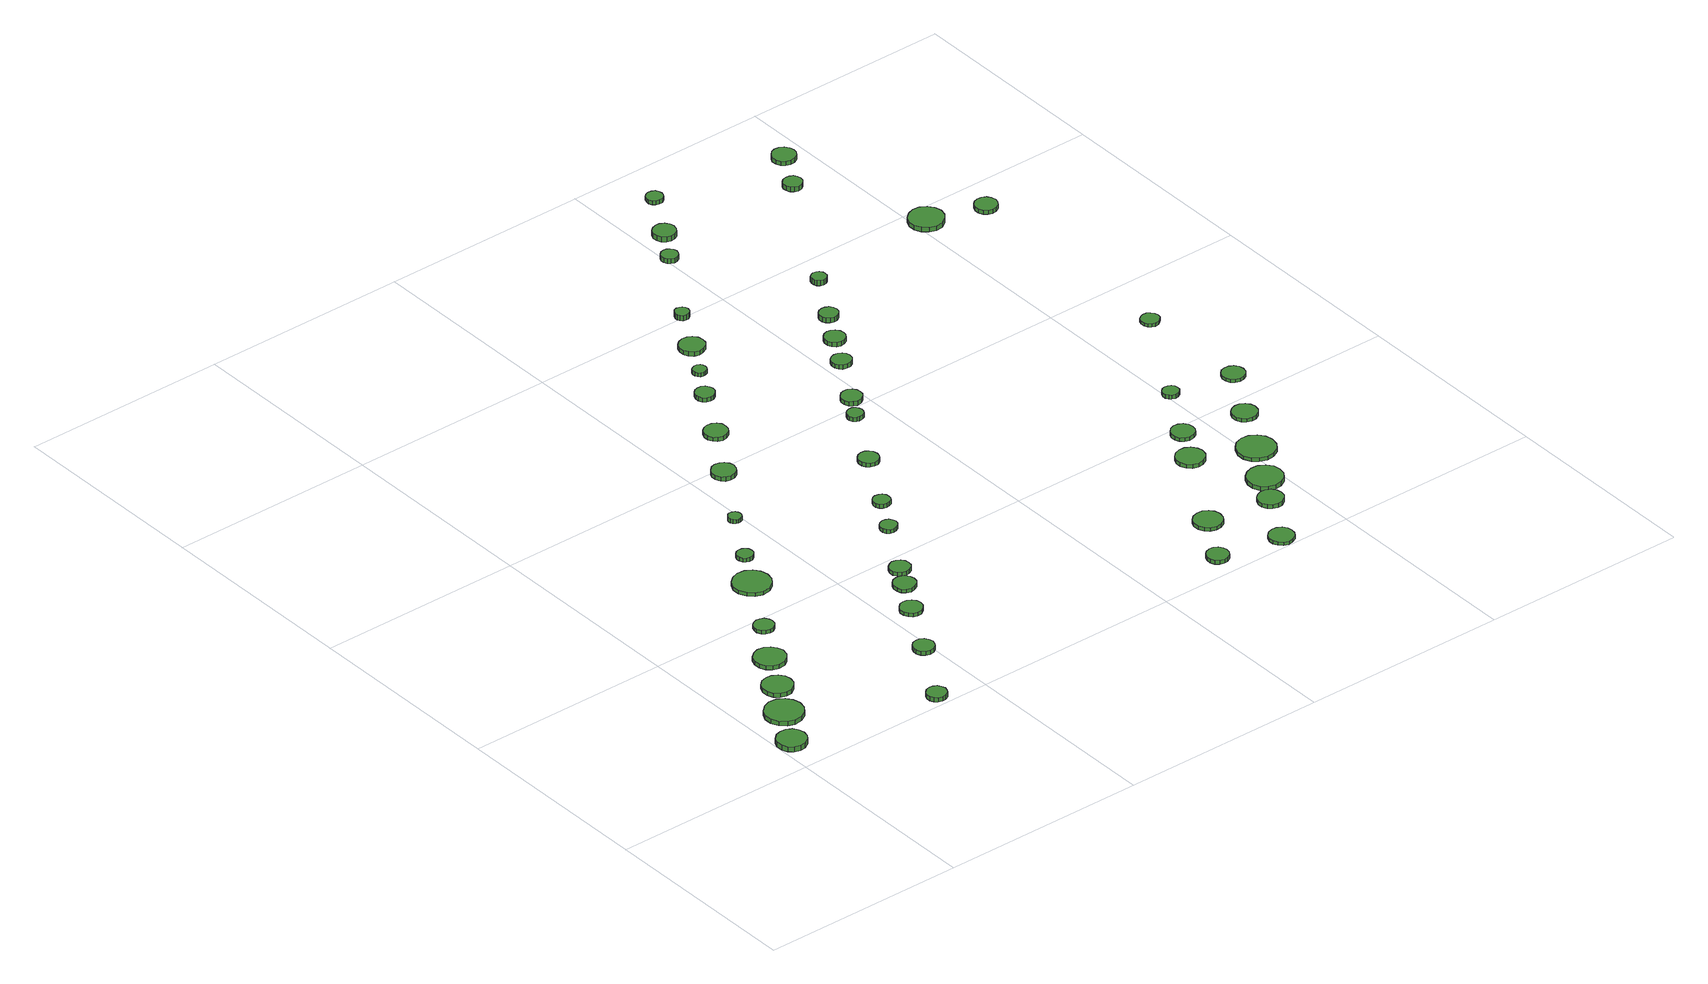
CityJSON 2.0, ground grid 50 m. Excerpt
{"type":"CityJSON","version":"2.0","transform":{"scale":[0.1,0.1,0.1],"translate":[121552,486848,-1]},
"CityObjects":{
"tree1":{"type":"SolitaryVegetationObject","geometry":[{"type":"MultiSurface","lod":"1","boundaries":[[[0,1,2,3,4,5,6,7,8,9,10,11,12,13,14]],[[15,16,17,18,19,20,21,22,23,24,25,26,27,28,29]],[[0,29,28,1]],[[1,28,27,2]],[[2,27,26,3]],[[3,26,25,4]],[[4,25,24,5]],[[5,24,23,6]],[[6,23,22,7]],[[7,22,21,8]],[[8,21,20,9]],[[9,20,19,10]],[[10,19,18,11]],[[11,18,17,12]],[[12,17,16,13]],[[13,16,15,14]],[[14,15,29,0]]]}]},
"tree2":{"type":"SolitaryVegetationObject","geometry":[{"type":"MultiSurface","lod":"1","boundaries":[[[30,31,32,33,34,35,36,37,38,39,40,41,42,43,44]],[[45,46,47,48,49,50,51,52,53,54,55,56,57,58,59]],[[30,59,58,31]],[[31,58,57,32]],[[32,57,56,33]],[[33,56,55,34]],[[34,55,54,35]],[[35,54,53,36]],[[36,53,52,37]],[[37,52,51,38]],[[38,51,50,39]],[[39,50,49,40]],[[40,49,48,41]],[[41,48,47,42]],[[42,47,46,43]],[[43,46,45,44]],[[44,45,59,30]]]}]},
"tree3":{"type":"SolitaryVegetationObject","geometry":[{"type":"MultiSurface","lod":"1","boundaries":[[[60,61,62,63,64,65,66,67,68,69,70,71,72,73,74]],[[75,76,77,78,79,80,81,82,83,84,85,86,87,88,89]],[[60,89,88,61]],[[61,88,87,62]],[[62,87,86,63]],[[63,86,85,64]],[[64,85,84,65]],[[65,84,83,66]],[[66,83,82,67]],[[67,82,81,68]],[[68,81,80,69]],[[69,80,79,70]],[[70,79,78,71]],[[71,78,77,72]],[[72,77,76,73]],[[73,76,75,74]],[[74,75,89,60]]]}]},
"tree4":{"type":"SolitaryVegetationObject","geometry":[{"type":"MultiSurface","lod":"1","boundaries":[[[90,91,92,93,94,95,96,97,98,99,100,101,102,103,104]],[[105,106,107,108,109,110,111,112,113,114,115,116,117,118,119]],[[90,119,118,91]],[[91,118,117,92]],[[92,117,116,93]],[[93,116,115,94]],[[94,115,114,95]],[[95,114,113,96]],[[96,113,112,97]],[[97,112,111,98]],[[98,111,110,99]],[[99,110,109,100]],[[100,109,108,101]],[[101,108,107,102]],[[102,107,106,103]],[[103,106,105,104]],[[104,105,119,90]]]}]},
"tree5":{"type":"SolitaryVegetationObject","geometry":[{"type":"MultiSurface","lod":"1","boundaries":[[[120,121,122,123,124,125,126,127,128,129,130,131,132,133,134]],[[135,136,137,138,139,140,141,142,143,144,145,146,147,148,149]],[[120,149,148,121]],[[121,148,147,122]],[[122,147,146,123]],[[123,146,145,124]],[[124,145,144,125]],[[125,144,143,126]],[[126,143,142,127]],[[127,142,141,128]],[[128,141,140,129]],[[129,140,139,130]],[[130,139,138,131]],[[131,138,137,132]],[[132,137,136,133]],[[133,136,135,134]],[[134,135,149,120]]]}]},
"tree6":{"type":"SolitaryVegetationObject","geometry":[{"type":"MultiSurface","lod":"1","boundaries":[[[150,151,152,153,154,155,156,157,158,159,160,161,162,163,164]],[[165,166,167,168,169,170,171,172,173,174,175,176,177,178,179]],[[150,179,178,151]],[[151,178,177,152]],[[152,177,176,153]],[[153,176,175,154]],[[154,175,174,155]],[[155,174,173,156]],[[156,173,172,157]],[[157,172,171,158]],[[158,171,170,159]],[[159,170,169,160]],[[160,169,168,161]],[[161,168,167,162]],[[162,167,166,163]],[[163,166,165,164]],[[164,165,179,150]]]}]},
"tree7":{"type":"SolitaryVegetationObject","geometry":[{"type":"MultiSurface","lod":"1","boundaries":[[[180,181,182,183,184,185,186,187,188,189,190,191,192,193,194]],[[195,196,197,198,199,200,201,202,203,204,205,206,207,208,209]],[[180,209,208,181]],[[181,208,207,182]],[[182,207,206,183]],[[183,206,205,184]],[[184,205,204,185]],[[185,204,203,186]],[[186,203,202,187]],[[187,202,201,188]],[[188,201,200,189]],[[189,200,199,190]],[[190,199,198,191]],[[191,198,197,192]],[[192,197,196,193]],[[193,196,195,194]],[[194,195,209,180]]]}]},
"tree8":{"type":"SolitaryVegetationObject","geometry":[{"type":"MultiSurface","lod":"1","boundaries":[[[210,211,212,213,214,215,216,217,218,219,220,221,222,223,224]],[[225,226,227,228,229,230,231,232,233,234,235,236,237,238,239]],[[210,239,238,211]],[[211,238,237,212]],[[212,237,236,213]],[[213,236,235,214]],[[214,235,234,215]],[[215,234,233,216]],[[216,233,232,217]],[[217,232,231,218]],[[218,231,230,219]],[[219,230,229,220]],[[220,229,228,221]],[[221,228,227,222]],[[222,227,226,223]],[[223,226,225,224]],[[224,225,239,210]]]}]},
"tree9":{"type":"SolitaryVegetationObject","geometry":[{"type":"MultiSurface","lod":"1","boundaries":[[[240,241,242,243,244,245,246,247,248,249,250,251,252,253,254]],[[255,256,257,258,259,260,261,262,263,264,265,266,267,268,269]],[[240,269,268,241]],[[241,268,267,242]],[[242,267,266,243]],[[243,266,265,244]],[[244,265,264,245]],[[245,264,263,246]],[[246,263,262,247]],[[247,262,261,248]],[[248,261,260,249]],[[249,260,259,250]],[[250,259,258,251]],[[251,258,257,252]],[[252,257,256,253]],[[253,256,255,254]],[[254,255,269,240]]]}]},
"tree10":{"type":"SolitaryVegetationObject","geometry":[{"type":"MultiSurface","lod":"1","boundaries":[[[270,271,272,273,274,275,276,277,278,279,280,281,282,283,284]],[[285,286,287,288,289,290,291,292,293,294,295,296,297,298,299]],[[270,299,298,271]],[[271,298,297,272]],[[272,297,296,273]],[[273,296,295,274]],[[274,295,294,275]],[[275,294,293,276]],[[276,293,292,277]],[[277,292,291,278]],[[278,291,290,279]],[[279,290,289,280]],[[280,289,288,281]],[[281,288,287,282]],[[282,287,286,283]],[[283,286,285,284]],[[284,285,299,270]]]}]},
"tree11":{"type":"SolitaryVegetationObject","geometry":[{"type":"MultiSurface","lod":"1","boundaries":[[[300,301,302,303,304,305,306,307,308,309,310,311,312,313,314]],[[315,316,317,318,319,320,321,322,323,324,325,326,327,328,329]],[[300,329,328,301]],[[301,328,327,302]],[[302,327,326,303]],[[303,326,325,304]],[[304,325,324,305]],[[305,324,323,306]],[[306,323,322,307]],[[307,322,321,308]],[[308,321,320,309]],[[309,320,319,310]],[[310,319,318,311]],[[311,318,317,312]],[[312,317,316,313]],[[313,316,315,314]],[[314,315,329,300]]]}]},
"tree12":{"type":"SolitaryVegetationObject","geometry":[{"type":"MultiSurface","lod":"1","boundaries":[[[330,331,332,333,334,335,336,337,338,339,340,341,342,343,344]],[[345,346,347,348,349,350,351,352,353,354,355,356,357,358,359]],[[330,359,358,331]],[[331,358,357,332]],[[332,357,356,333]],[[333,356,355,334]],[[334,355,354,335]],[[335,354,353,336]],[[336,353,352,337]],[[337,352,351,338]],[[338,351,350,339]],[[339,350,349,340]],[[340,349,348,341]],[[341,348,347,342]],[[342,347,346,343]],[[343,346,345,344]],[[344,345,359,330]]]}]},
"tree13":{"type":"SolitaryVegetationObject","geometry":[{"type":"MultiSurface","lod":"1","boundaries":[[[360,361,362,363,364,365,366,367,368,369,370,371,372,373,374]],[[375,376,377,378,379,380,381,382,383,384,385,386,387,388,389]],[[360,389,388,361]],[[361,388,387,362]],[[362,387,386,363]],[[363,386,385,364]],[[364,385,384,365]],[[365,384,383,366]],[[366,383,382,367]],[[367,382,381,368]],[[368,381,380,369]],[[369,380,379,370]],[[370,379,378,371]],[[371,378,377,372]],[[372,377,376,373]],[[373,376,375,374]],[[374,375,389,360]]]}]},
"tree14":{"type":"SolitaryVegetationObject","geometry":[{"type":"MultiSurface","lod":"1","boundaries":[[[390,391,392,393,394,395,396,397,398,399,400,401,402,403,404]],[[405,406,407,408,409,410,411,412,413,414,415,416,417,418,419]],[[390,419,418,391]],[[391,418,417,392]],[[392,417,416,393]],[[393,416,415,394]],[[394,415,414,395]],[[395,414,413,396]],[[396,413,412,397]],[[397,412,411,398]],[[398,411,410,399]],[[399,410,409,400]],[[400,409,408,401]],[[401,408,407,402]],[[402,407,406,403]],[[403,406,405,404]],[[404,405,419,390]]]}]},
"tree15":{"type":"SolitaryVegetationObject","geometry":[{"type":"MultiSurface","lod":"1","boundaries":[[[420,421,422,423,424,425,426,427,428,429,430,431,432,433,434]],[[435,436,437,438,439,440,441,442,443,444,445,446,447,448,449]],[[420,449,448,421]],[[421,448,447,422]],[[422,447,446,423]],[[423,446,445,424]],[[424,445,444,425]],[[425,444,443,426]],[[426,443,442,427]],[[427,442,441,428]],[[428,441,440,429]],[[429,440,439,430]],[[430,439,438,431]],[[431,438,437,432]],[[432,437,436,433]],[[433,436,435,434]],[[434,435,449,420]]]}]},
"tree16":{"type":"SolitaryVegetationObject","geometry":[{"type":"MultiSurface","lod":"1","boundaries":[[[450,451,452,453,454,455,456,457,458,459,460,461,462,463,464]],[[465,466,467,468,469,470,471,472,473,474,475,476,477,478,479]],[[450,479,478,451]],[[451,478,477,452]],[[452,477,476,453]],[[453,476,475,454]],[[454,475,474,455]],[[455,474,473,456]],[[456,473,472,457]],[[457,472,471,458]],[[458,471,470,459]],[[459,470,469,460]],[[460,469,468,461]],[[461,468,467,462]],[[462,467,466,463]],[[463,466,465,464]],[[464,465,479,450]]]}]},
"tree17":{"type":"SolitaryVegetationObject","geometry":[{"type":"MultiSurface","lod":"1","boundaries":[[[480,481,482,483,484,485,486,487,488,489,490,491,492,493,494]],[[495,496,497,498,499,500,501,502,503,504,505,506,507,508,509]],[[480,509,508,481]],[[481,508,507,482]],[[482,507,506,483]],[[483,506,505,484]],[[484,505,504,485]],[[485,504,503,486]],[[486,503,502,487]],[[487,502,501,488]],[[488,501,500,489]],[[489,500,499,490]],[[490,499,498,491]],[[491,498,497,492]],[[492,497,496,493]],[[493,496,495,494]],[[494,495,509,480]]]}]},
"tree18":{"type":"SolitaryVegetationObject","geometry":[{"type":"MultiSurface","lod":"1","boundaries":[[[510,511,512,513,514,515,516,517,518,519,520,521,522,523,524]],[[525,526,527,528,529,530,531,532,533,534,535,536,537,538,539]],[[510,539,538,511]],[[511,538,537,512]],[[512,537,536,513]],[[513,536,535,514]],[[514,535,534,515]],[[515,534,533,516]],[[516,533,532,517]],[[517,532,531,518]],[[518,531,530,519]],[[519,530,529,520]],[[520,529,528,521]],[[521,528,527,522]],[[522,527,526,523]],[[523,526,525,524]],[[524,525,539,510]]]}]},
"tree19":{"type":"SolitaryVegetationObject","geometry":[{"type":"MultiSurface","lod":"1","boundaries":[[[540,541,542,543,544,545,546,547,548,549,550,551,552,553,554]],[[555,556,557,558,559,560,561,562,563,564,565,566,567,568,569]],[[540,569,568,541]],[[541,568,567,542]],[[542,567,566,543]],[[543,566,565,544]],[[544,565,564,545]],[[545,564,563,546]],[[546,563,562,547]],[[547,562,561,548]],[[548,561,560,549]],[[549,560,559,550]],[[550,559,558,551]],[[551,558,557,552]],[[552,557,556,553]],[[553,556,555,554]],[[554,555,569,540]]]}]},
"tree20":{"type":"SolitaryVegetationObject","geometry":[{"type":"MultiSurface","lod":"1","boundaries":[[[570,571,572,573,574,575,576,577,578,579,580,581,582,583,584]],[[585,586,587,588,589,590,591,592,593,594,595,596,597,598,599]],[[570,599,598,571]],[[571,598,597,572]],[[572,597,596,573]],[[573,596,595,574]],[[574,595,594,575]],[[575,594,593,576]],[[576,593,592,577]],[[577,592,591,578]],[[578,591,590,579]],[[579,590,589,580]],[[580,589,588,581]],[[581,588,587,582]],[[582,587,586,583]],[[583,586,585,584]],[[584,585,599,570]]]}]},
"tree21":{"type":"SolitaryVegetationObject","geometry":[{"type":"MultiSurface","lod":"1","boundaries":[[[600,601,602,603,604,605,606,607,608,609,610,611,612,613,614]],[[615,616,617,618,619,620,621,622,623,624,625,626,627,628,629]],[[600,629,628,601]],[[601,628,627,602]],[[602,627,626,603]],[[603,626,625,604]],[[604,625,624,605]],[[605,624,623,606]],[[606,623,622,607]],[[607,622,621,608]],[[608,621,620,609]],[[609,620,619,610]],[[610,619,618,611]],[[611,618,617,612]],[[612,617,616,613]],[[613,616,615,614]],[[614,615,629,600]]]}]},
"tree22":{"type":"SolitaryVegetationObject","geometry":[{"type":"MultiSurface","lod":"1","boundaries":[[[630,631,632,633,634,635,636,637,638,639,640,641,642,643,644]],[[645,646,647,648,649,650,651,652,653,654,655,656,657,658,659]],[[630,659,658,631]],[[631,658,657,632]],[[632,657,656,633]],[[633,656,655,634]],[[634,655,654,635]],[[635,654,653,636]],[[636,653,652,637]],[[637,652,651,638]],[[638,651,650,639]],[[639,650,649,640]],[[640,649,648,641]],[[641,648,647,642]],[[642,647,646,643]],[[643,646,645,644]],[[644,645,659,630]]]}]},
"tree23":{"type":"SolitaryVegetationObject","geometry":[{"type":"MultiSurface","lod":"1","boundaries":[[[660,661,662,663,664,665,666,667,668,669,670,671,672,673,674]],[[675,676,677,678,679,680,681,682,683,684,685,686,687,688,689]],[[660,689,688,661]],[[661,688,687,662]],[[662,687,686,663]],[[663,686,685,664]],[[664,685,684,665]],[[665,684,683,666]],[[666,683,682,667]],[[667,682,681,668]],[[668,681,680,669]],[[669,680,679,670]],[[670,679,678,671]],[[671,678,677,672]],[[672,677,676,673]],[[673,676,675,674]],[[674,675,689,660]]]}]},
"tree24":{"type":"SolitaryVegetationObject","geometry":[{"type":"MultiSurface","lod":"1","boundaries":[[[690,691,692,693,694,695,696,697,698,699,700,701,702,703,704]],[[705,706,707,708,709,710,711,712,713,714,715,716,717,718,719]],[[690,719,718,691]],[[691,718,717,692]],[[692,717,716,693]],[[693,716,715,694]],[[694,715,714,695]],[[695,714,713,696]],[[696,713,712,697]],[[697,712,711,698]],[[698,711,710,699]],[[699,710,709,700]],[[700,709,708,701]],[[701,708,707,702]],[[702,707,706,703]],[[703,706,705,704]],[[704,705,719,690]]]}]},
"tree25":{"type":"SolitaryVegetationObject","geometry":[{"type":"MultiSurface","lod":"1","boundaries":[[[720,721,722,723,724,725,726,727,728,729,730,731,732,733,734]],[[735,736,737,738,739,740,741,742,743,744,745,746,747,748,749]],[[720,749,748,721]],[[721,748,747,722]],[[722,747,746,723]],[[723,746,745,724]],[[724,745,744,725]],[[725,744,743,726]],[[726,743,742,727]],[[727,742,741,728]],[[728,741,740,729]],[[729,740,739,730]],[[730,739,738,731]],[[731,738,737,732]],[[732,737,736,733]],[[733,736,735,734]],[[734,735,749,720]]]}]},
"tree26":{"type":"SolitaryVegetationObject","geometry":[{"type":"MultiSurface","lod":"1","boundaries":[[[750,751,752,753,754,755,756,757,758,759,760,761,762,763,764]],[[765,766,767,768,769,770,771,772,773,774,775,776,777,778,779]],[[750,779,778,751]],[[751,778,777,752]],[[752,777,776,753]],[[753,776,775,754]],[[754,775,774,755]],[[755,774,773,756]],[[756,773,772,757]],[[757,772,771,758]],[[758,771,770,759]],[[759,770,769,760]],[[760,769,768,761]],[[761,768,767,762]],[[762,767,766,763]],[[763,766,765,764]],[[764,765,779,750]]]}]},
"tree27":{"type":"SolitaryVegetationObject","geometry":[{"type":"MultiSurface","lod":"1","boundaries":[[[780,781,782,783,784,785,786,787,788,789,790,791,792,793,794]],[[795,796,797,798,799,800,801,802,803,804,805,806,807,808,809]],[[780,809,808,781]],[[781,808,807,782]],[[782,807,806,783]],[[783,806,805,784]],[[784,805,804,785]],[[785,804,803,786]],[[786,803,802,787]],[[787,802,801,788]],[[788,801,800,789]],[[789,800,799,790]],[[790,799,798,791]],[[791,798,797,792]],[[792,797,796,793]],[[793,796,795,794]],[[794,795,809,780]]]}]},
"tree28":{"type":"SolitaryVegetationObject","geometry":[{"type":"MultiSurface","lod":"1","boundaries":[[[810,811,812,813,814,815,816,817,818,819,820,821,822,823,824]],[[825,826,827,828,829,830,831,832,833,834,835,836,837,838,839]],[[810,839,838,811]],[[811,838,837,812]],[[812,837,836,813]],[[813,836,835,814]],[[814,835,834,815]],[[815,834,833,816]],[[816,833,832,817]],[[817,832,831,818]],[[818,831,830,819]],[[819,830,829,820]],[[820,829,828,821]],[[821,828,827,822]],[[822,827,826,823]],[[823,826,825,824]],[[824,825,839,810]]]}]},
"tree29":{"type":"SolitaryVegetationObject","geometry":[{"type":"MultiSurface","lod":"1","boundaries":[[[840,841,842,843,844,845,846,847,848,849,850,851,852,853,854]],[[855,856,857,858,859,860,861,862,863,864,865,866,867,868,869]],[[840,869,868,841]],[[841,868,867,842]],[[842,867,866,843]],[[843,866,865,844]],[[844,865,864,845]],[[845,864,863,846]],[[846,863,862,847]],[[847,862,861,848]],[[848,861,860,849]],[[849,860,859,850]],[[850,859,858,851]],[[851,858,857,852]],[[852,857,856,853]],[[853,856,855,854]],[[854,855,869,840]]]}]},
"tree30":{"type":"SolitaryVegetationObject","geometry":[{"type":"MultiSurface","lod":"1","boundaries":[[[870,871,872,873,874,875,876,877,878,879,880,881,882,883,884]],[[885,886,887,888,889,890,891,892,893,894,895,896,897,898,899]],[[870,899,898,871]],[[871,898,897,872]],[[872,897,896,873]],[[873,896,895,874]],[[874,895,894,875]],[[875,894,893,876]],[[876,893,892,877]],[[877,892,891,878]],[[878,891,890,879]],[[879,890,889,880]],[[880,889,888,881]],[[881,888,887,882]],[[882,887,886,883]],[[883,886,885,884]],[[884,885,899,870]]]}]},
"tree31":{"type":"SolitaryVegetationObject","geometry":[{"type":"MultiSurface","lod":"1","boundaries":[[[900,901,902,903,904,905,906,907,908,909,910,911,912,913,914]],[[915,916,917,918,919,920,921,922,923,924,925,926,927,928,929]],[[900,929,928,901]],[[901,928,927,902]],[[902,927,926,903]],[[903,926,925,904]],[[904,925,924,905]],[[905,924,923,906]],[[906,923,922,907]],[[907,922,921,908]],[[908,921,920,909]],[[909,920,919,910]],[[910,919,918,911]],[[911,918,917,912]],[[912,917,916,913]],[[913,916,915,914]],[[914,915,929,900]]]}]},
"tree32":{"type":"SolitaryVegetationObject","geometry":[{"type":"MultiSurface","lod":"1","boundaries":[[[930,931,932,933,934,935,936,937,938,939,940,941,942,943,944]],[[945,946,947,948,949,950,951,952,953,954,955,956,957,958,959]],[[930,959,958,931]],[[931,958,957,932]],[[932,957,956,933]],[[933,956,955,934]],[[934,955,954,935]],[[935,954,953,936]],[[936,953,952,937]],[[937,952,951,938]],[[938,951,950,939]],[[939,950,949,940]],[[940,949,948,941]],[[941,948,947,942]],[[942,947,946,943]],[[943,946,945,944]],[[944,945,959,930]]]}]},
"tree33":{"type":"SolitaryVegetationObject","geometry":[{"type":"MultiSurface","lod":"1","boundaries":[[[960,961,962,963,964,965,966,967,968,969,970,971,972,973,974]],[[975,976,977,978,979,980,981,982,983,984,985,986,987,988,989]],[[960,989,988,961]],[[961,988,987,962]],[[962,987,986,963]],[[963,986,985,964]],[[964,985,984,965]],[[965,984,983,966]],[[966,983,982,967]],[[967,982,981,968]],[[968,981,980,969]],[[969,980,979,970]],[[970,979,978,971]],[[971,978,977,972]],[[972,977,976,973]],[[973,976,975,974]],[[974,975,989,960]]]}]},
"tree34":{"type":"SolitaryVegetationObject","geometry":[{"type":"MultiSurface","lod":"1","boundaries":[[[990,991,992,993,994,995,996,997,998,999,1000,1001,1002,1003,1004]],[[1005,1006,1007,1008,1009,1010,1011,1012,1013,1014,1015,1016,1017,1018,1019]],[[990,1019,1018,991]],[[991,1018,1017,992]],[[992,1017,1016,993]],[[993,1016,1015,994]],[[994,1015,1014,995]],[[995,1014,1013,996]],[[996,1013,1012,997]],[[997,1012,1011,998]],[[998,1011,1010,999]],[[999,1010,1009,1000]],[[1000,1009,1008,1001]],[[1001,1008,1007,1002]],[[1002,1007,1006,1003]],[[1003,1006,1005,1004]],[[1004,1005,1019,990]]]}]},
"tree35":{"type":"SolitaryVegetationObject","geometry":[{"type":"MultiSurface","lod":"1","boundaries":[[[1020,1021,1022,1023,1024,1025,1026,1027,1028,1029,1030,1031,1032,1033,1034]],[[1035,1036,1037,1038,1039,1040,1041,1042,1043,1044,1045,1046,1047,1048,1049]],[[1020,1049,1048,1021]],[[1021,1048,1047,1022]],[[1022,1047,1046,1023]],[[1023,1046,1045,1024]],[[1024,1045,1044,1025]],[[1025,1044,1043,1026]],[[1026,1043,1042,1027]],[[1027,1042,1041,1028]],[[1028,1041,1040,1029]],[[1029,1040,1039,1030]],[[1030,1039,1038,1031]],[[1031,1038,1037,1032]],[[1032,1037,1036,1033]],[[1033,1036,1035,1034]],[[1034,1035,1049,1020]]]}]},
"tree36":{"type":"SolitaryVegetationObject","geometry":[{"type":"MultiSurface","lod":"1","boundaries":[[[1050,1051,1052,1053,1054,1055,1056,1057,1058,1059,1060,1061,1062,1063,1064]],[[1065,1066,1067,1068,1069,1070,1071,1072,1073,1074,1075,1076,1077,1078,1079]],[[1050,1079,1078,1051]],[[1051,1078,1077,1052]],[[1052,1077,1076,1053]],[[1053,1076,1075,1054]],[[1054,1075,1074,1055]],[[1055,1074,1073,1056]],[[1056,1073,1072,1057]],[[1057,1072,1071,1058]],[[1058,1071,1070,1059]],[[1059,1070,1069,1060]],[[1060,1069,1068,1061]],[[1061,1068,1067,1062]],[[1062,1067,1066,1063]],[[1063,1066,1065,1064]],[[1064,1065,1079,1050]]]}]},
"tree37":{"type":"SolitaryVegetationObject","geometry":[{"type":"MultiSurface","lod":"1","boundaries":[[[1080,1081,1082,1083,1084,1085,1086,1087,1088,1089,1090,1091,1092,1093,1094]],[[1095,1096,1097,1098,1099,1100,1101,1102,1103,1104,1105,1106,1107,1108,1109]],[[1080,1109,1108,1081]],[[1081,1108,1107,1082]],[[1082,1107,1106,1083]],[[1083,1106,1105,1084]],[[1084,1105,1104,1085]],[[1085,1104,1103,1086]],[[1086,1103,1102,1087]],[[1087,1102,1101,1088]],[[1088,1101,1100,1089]],[[1089,1100,1099,1090]],[[1090,1099,1098,1091]],[[1091,1098,1097,1092]],[[1092,1097,1096,1093]],[[1093,1096,1095,1094]],[[1094,1095,1109,1080]]]}]},
"tree38":{"type":"SolitaryVegetationObject","geometry":[{"type":"MultiSurface","lod":"1","boundaries":[[[1110,1111,1112,1113,1114,1115,1116,1117,1118,1119,1120,1121,1122,1123,1124]],[[1125,1126,1127,1128,1129,1130,1131,1132,1133,1134,1135,1136,1137,1138,1139]],[[1110,1139,1138,1111]],[[1111,1138,1137,1112]],[[1112,1137,1136,1113]],[[1113,1136,1135,1114]],[[1114,1135,1134,1115]],[[1115,1134,1133,1116]],[[1116,1133,1132,1117]],[[1117,1132,1131,1118]],[[1118,1131,1130,1119]],[[1119,1130,1129,1120]],[[1120,1129,1128,1121]],[[1121,1128,1127,1122]],[[1122,1127,1126,1123]],[[1123,1126,1125,1124]],[[1124,1125,1139,1110]]]}]},
"tree39":{"type":"SolitaryVegetationObject","geometry":[{"type":"MultiSurface","lod":"1","boundaries":[[[1140,1141,1142,1143,1144,1145,1146,1147,1148,1149,1150,1151,1152,1153,1154]],[[1155,1156,1157,1158,1159,1160,1161,1162,1163,1164,1165,1166,1167,1168,1169]],[[1140,1169,1168,1141]],[[1141,1168,1167,1142]],[[1142,1167,1166,1143]],[[1143,1166,1165,1144]],[[1144,1165,1164,1145]],[[1145,1164,1163,1146]],[[1146,1163,1162,1147]],[[1147,1162,1161,1148]],[[1148,1161,1160,1149]],[[1149,1160,1159,1150]],[[1150,1159,1158,1151]],[[1151,1158,1157,1152]],[[1152,1157,1156,1153]],[[1153,1156,1155,1154]],[[1154,1155,1169,1140]]]}]},
"tree40":{"type":"SolitaryVegetationObject","geometry":[{"type":"MultiSurface","lod":"1","boundaries":[[[1170,1171,1172,1173,1174,1175,1176,1177,1178,1179,1180,1181,1182,1183,1184]],[[1185,1186,1187,1188,1189,1190,1191,1192,1193,1194,1195,1196,1197,1198,1199]],[[1170,1199,1198,1171]],[[1171,1198,1197,1172]],[[1172,1197,1196,1173]],[[1173,1196,1195,1174]],[[1174,1195,1194,1175]],[[1175,1194,1193,1176]],[[1176,1193,1192,1177]],[[1177,1192,1191,1178]],[[1178,1191,1190,1179]],[[1179,1190,1189,1180]],[[1180,1189,1188,1181]],[[1181,1188,1187,1182]],[[1182,1187,1186,1183]],[[1183,1186,1185,1184]],[[1184,1185,1199,1170]]]}]},
"tree41":{"type":"SolitaryVegetationObject","geometry":[{"type":"MultiSurface","lod":"1","boundaries":[[[1200,1201,1202,1203,1204,1205,1206,1207,1208,1209,1210,1211,1212,1213,1214]],[[1215,1216,1217,1218,1219,1220,1221,1222,1223,1224,1225,1226,1227,1228,1229]],[[1200,1229,1228,1201]],[[1201,1228,1227,1202]],[[1202,1227,1226,1203]],[[1203,1226,1225,1204]],[[1204,1225,1224,1205]],[[1205,1224,1223,1206]],[[1206,1223,1222,1207]],[[1207,1222,1221,1208]],[[1208,1221,1220,1209]],[[1209,1220,1219,1210]],[[1210,1219,1218,1211]],[[1211,1218,1217,1212]],[[1212,1217,1216,1213]],[[1213,1216,1215,1214]],[[1214,1215,1229,1200]]]}]},
"tree42":{"type":"SolitaryVegetationObject","geometry":[{"type":"MultiSurface","lod":"1","boundaries":[[[1230,1231,1232,1233,1234,1235,1236,1237,1238,1239,1240,1241,1242,1243,1244]],[[1245,1246,1247,1248,1249,1250,1251,1252,1253,1254,1255,1256,1257,1258,1259]],[[1230,1259,1258,1231]],[[1231,1258,1257,1232]],[[1232,1257,1256,1233]],[[1233,1256,1255,1234]],[[1234,1255,1254,1235]],[[1235,1254,1253,1236]],[[1236,1253,1252,1237]],[[1237,1252,1251,1238]],[[1238,1251,1250,1239]],[[1239,1250,1249,1240]],[[1240,1249,1248,1241]],[[1241,1248,1247,1242]],[[1242,1247,1246,1243]],[[1243,1246,1245,1244]],[[1244,1245,1259,1230]]]}]},
"tree43":{"type":"SolitaryVegetationObject","geometry":[{"type":"MultiSurface","lod":"1","boundaries":[[[1260,1261,1262,1263,1264,1265,1266,1267,1268,1269,1270,1271,1272,1273,1274]],[[1275,1276,1277,1278,1279,1280,1281,1282,1283,1284,1285,1286,1287,1288,1289]],[[1260,1289,1288,1261]],[[1261,1288,1287,1262]],[[1262,1287,1286,1263]],[[1263,1286,1285,1264]],[[1264,1285,1284,1265]],[[1265,1284,1283,1266]],[[1266,1283,1282,1267]],[[1267,1282,1281,1268]],[[1268,1281,1280,1269]],[[1269,1280,1279,1270]],[[1270,1279,1278,1271]],[[1271,1278,1277,1272]],[[1272,1277,1276,1273]],[[1273,1276,1275,1274]],[[1274,1275,1289,1260]]]}]},
"tree44":{"type":"SolitaryVegetationObject","geometry":[{"type":"MultiSurface","lod":"1","boundaries":[[[1290,1291,1292,1293,1294,1295,1296,1297,1298,1299,1300,1301,1302,1303,1304]],[[1305,1306,1307,1308,1309,1310,1311,1312,1313,1314,1315,1316,1317,1318,1319]],[[1290,1319,1318,1291]],[[1291,1318,1317,1292]],[[1292,1317,1316,1293]],[[1293,1316,1315,1294]],[[1294,1315,1314,1295]],[[1295,1314,1313,1296]],[[1296,1313,1312,1297]],[[1297,1312,1311,1298]],[[1298,1311,1310,1299]],[[1299,1310,1309,1300]],[[1300,1309,1308,1301]],[[1301,1308,1307,1302]],[[1302,1307,1306,1303]],[[1303,1306,1305,1304]],[[1304,1305,1319,1290]]]}]},
"tree45":{"type":"SolitaryVegetationObject","geometry":[{"type":"MultiSurface","lod":"1","boundaries":[[[1320,1321,1322,1323,1324,1325,1326,1327,1328,1329,1330,1331,1332,1333,1334]],[[1335,1336,1337,1338,1339,1340,1341,1342,1343,1344,1345,1346,1347,1348,1349]],[[1320,1349,1348,1321]],[[1321,1348,1347,1322]],[[1322,1347,1346,1323]],[[1323,1346,1345,1324]],[[1324,1345,1344,1325]],[[1325,1344,1343,1326]],[[1326,1343,1342,1327]],[[1327,1342,1341,1328]],[[1328,1341,1340,1329]],[[1329,1340,1339,1330]],[[1330,1339,1338,1331]],[[1331,1338,1337,1332]],[[1332,1337,1336,1333]],[[1333,1336,1335,1334]],[[1334,1335,1349,1320]]]}]},
"tree46":{"type":"SolitaryVegetationObject","geometry":[{"type":"MultiSurface","lod":"1","boundaries":[[[1350,1351,1352,1353,1354,1355,1356,1357,1358,1359,1360,1361,1362,1363,1364]],[[1365,1366,1367,1368,1369,1370,1371,1372,1373,1374,1375,1376,1377,1378,1379]],[[1350,1379,1378,1351]],[[1351,1378,1377,1352]],[[1352,1377,1376,1353]],[[1353,1376,1375,1354]],[[1354,1375,1374,1355]],[[1355,1374,1373,1356]],[[1356,1373,1372,1357]],[[1357,1372,1371,1358]],[[1358,1371,1370,1359]],[[1359,1370,1369,1360]],[[1360,1369,1368,1361]],[[1361,1368,1367,1362]],[[1362,1367,1366,1363]],[[1363,1366,1365,1364]],[[1364,1365,1379,1350]]]}]},
"tree47":{"type":"SolitaryVegetationObject","geometry":[{"type":"MultiSurface","lod":"1","boundaries":[[[1380,1381,1382,1383,1384,1385,1386,1387,1388,1389,1390,1391,1392,1393,1394]],[[1395,1396,1397,1398,1399,1400,1401,1402,1403,1404,1405,1406,1407,1408,1409]],[[1380,1409,1408,1381]],[[1381,1408,1407,1382]],[[1382,1407,1406,1383]],[[1383,1406,1405,1384]],[[1384,1405,1404,1385]],[[1385,1404,1403,1386]],[[1386,1403,1402,1387]],[[1387,1402,1401,1388]],[[1388,1401,1400,1389]],[[1389,1400,1399,1390]],[[1390,1399,1398,1391]],[[1391,1398,1397,1392]],[[1392,1397,1396,1393]],[[1393,1396,1395,1394]],[[1394,1395,1409,1380]]]}]}
},
"vertices":[
[69,89,21],[66,103,21],[58,115,21],[45,122,21],[31,123,21],[17,119,21],[6,109,21],[0,96,21],[0,81,21],[6,68,21],[17,58,21],[31,54,21],[45,55,21],[58,63,21],[66,74,21],[66,74,8],[58,63,8],[45,55,8],[31,54,8],[17,58,8],[6,68,8],[0,81,8],[0,96,8],[6,109,8],[17,119,8],[31,123,8],[45,122,8],[58,115,8],[66,103,8],[69,89,8],
[137,185,18],[133,203,18],[122,218,18],[106,228,18],[87,230,18],[70,224,18],[56,211,18],[48,194,18],[48,176,18],[56,159,18],[70,146,18],[87,140,18],[106,142,18],[122,152,18],[133,167,18],[133,167,7],[122,152,7],[106,142,7],[87,140,7],[70,146,7],[56,159,7],[48,176,7],[48,194,7],[56,211,7],[70,224,7],[87,230,7],[106,228,7],[122,218,7],[133,203,7],[137,185,7],
[181,271,17],[178,286,17],[169,298,17],[156,306,17],[141,307,17],[127,303,17],[116,293,17],[110,279,17],[110,264,17],[116,250,17],[127,240,17],[141,236,17],[156,237,17],[169,245,17],[178,257,17],[178,257,7],[169,245,7],[156,237,7],[141,236,7],[127,240,7],[116,250,7],[110,264,7],[110,279,7],[116,293,7],[127,303,7],[141,307,7],[156,306,7],[169,298,7],[178,286,7],[181,271,7],
[238,365,17],[234,380,17],[225,392,17],[212,400,17],[196,402,17],[182,397,17],[170,387,17],[164,372,17],[164,357,17],[170,342,17],[182,332,17],[196,327,17],[212,329,17],[225,337,17],[234,349,17],[234,349,7],[225,337,7],[212,329,7],[196,327,7],[182,332,7],[170,342,7],[164,357,7],[164,372,7],[170,387,7],[182,397,7],[196,402,7],[212,400,7],[225,392,7],[234,380,7],[238,365,7],
[414,32,18],[411,41,18],[406,49,18],[397,54,18],[388,55,18],[378,52,18],[371,45,18],[367,37,18],[367,27,18],[371,18,18],[378,11,18],[388,8,18],[397,9,18],[406,14,18],[411,22,18],[411,22,7],[406,14,7],[397,9,7],[388,8,7],[378,11,7],[371,18,7],[367,27,7],[367,37,7],[371,45,7],[378,52,7],[388,55,7],[397,54,7],[406,49,7],[411,41,7],[414,32,7],
[293,469,16],[291,478,16],[285,487,16],[276,491,16],[267,492,16],[257,489,16],[250,483,16],[246,474,16],[246,464,16],[250,455,16],[257,448,16],[267,445,16],[276,446,16],[285,451,16],[291,459,16],[291,459,7],[285,451,7],[276,446,7],[267,445,7],[257,448,7],[250,455,7],[246,464,7],[246,474,7],[250,483,7],[257,489,7],[267,492,7],[276,491,7],[285,487,7],[291,478,7],[293,469,7],
[398,613,16],[394,631,16],[384,646,16],[368,655,16],[349,657,16],[332,651,16],[318,639,16],[310,622,16],[310,603,16],[318,587,16],[332,574,16],[349,568,16],[368,570,16],[384,580,16],[394,595,16],[394,595,7],[384,580,7],[368,570,7],[349,568,7],[332,574,7],[318,587,7],[310,603,7],[310,622,7],[318,639,7],[332,651,7],[349,657,7],[368,655,7],[384,646,7],[394,631,7],[398,613,7],
[508,189,17],[506,199,17],[500,208,17],[491,213,17],[481,214,17],[471,211,17],[463,204,17],[459,194,17],[459,184,17],[463,174,17],[471,167,17],[481,164,17],[491,165,17],[500,170,17],[506,179,17],[506,179,7],[500,170,7],[491,165,7],[481,164,7],[471,167,7],[463,174,7],[459,184,7],[459,194,7],[463,204,7],[471,211,7],[481,214,7],[491,213,7],[500,208,7],[506,199,7],[508,189,7],
[430,706,16],[429,714,16],[424,720,16],[417,724,16],[409,725,16],[401,723,16],[395,717,16],[392,710,16],[392,702,16],[395,694,16],[401,689,16],[409,687,16],[417,687,16],[424,691,16],[429,698,16],[429,698,6],[424,691,6],[417,687,6],[409,687,6],[401,689,6],[395,694,6],[392,702,6],[392,710,6],[395,717,6],[401,723,6],[409,725,6],[417,724,6],[424,720,6],[429,714,6],[430,706,6],
[583,321,16],[581,332,16],[574,340,16],[565,346,16],[554,347,16],[544,344,16],[536,336,16],[531,326,16],[531,315,16],[536,306,16],[544,298,16],[554,295,16],[565,296,16],[574,302,16],[581,310,16],[581,310,7],[574,302,7],[565,296,7],[554,295,7],[544,298,7],[536,306,7],[531,315,7],[531,326,7],[536,336,7],[544,344,7],[554,347,7],[565,346,7],[574,340,7],[581,332,7],[583,321,7],
[631,402,16],[629,413,16],[622,422,16],[613,427,16],[602,428,16],[591,425,16],[583,417,16],[579,407,16],[579,396,16],[583,386,16],[591,379,16],[602,375,16],[613,377,16],[622,382,16],[629,391,16],[629,391,7],[622,382,7],[613,377,7],[602,375,7],[591,379,7],[583,386,7],[579,396,7],[579,407,7],[583,417,7],[591,425,7],[602,428,7],[613,427,7],[622,422,7],[629,413,7],[631,402,7],
[501,831,16],[500,837,16],[496,843,16],[490,846,16],[484,847,16],[478,845,16],[473,840,16],[470,834,16],[470,828,16],[473,822,16],[478,817,16],[484,815,16],[490,816,16],[496,819,16],[500,825,16],[500,825,6],[496,819,6],[490,816,6],[484,815,6],[478,817,6],[473,822,6],[470,828,6],[470,834,6],[473,840,6],[478,845,6],[484,847,6],[490,846,6],[496,843,6],[500,837,6],[501,831,6],
[660,455,17],[658,465,17],[652,473,17],[643,478,17],[633,480,17],[623,476,17],[616,470,17],[611,460,17],[611,450,17],[616,441,17],[623,434,17],[633,431,17],[643,432,17],[652,437,17],[658,445,17],[658,445,7],[652,437,7],[643,432,7],[633,431,7],[623,434,7],[616,441,7],[611,450,7],[611,460,7],[616,470,7],[623,476,7],[633,480,7],[643,478,7],[652,473,7],[658,465,7],[660,455,7],
[607,982,17],[604,993,17],[597,1003,17],[587,1008,17],[575,1010,17],[564,1006,17],[556,998,17],[551,988,17],[551,976,17],[556,965,17],[564,957,17],[575,954,17],[587,955,17],[597,961,17],[604,970,17],[604,970,6],[597,961,6],[587,955,6],[575,954,6],[564,957,6],[556,965,6],[551,976,6],[551,988,6],[556,998,6],[564,1006,6],[575,1010,6],[587,1008,6],[597,1003,6],[604,993,6],[607,982,6],
[740,596,16],[738,604,16],[733,611,16],[726,615,16],[717,616,16],[709,613,16],[703,608,16],[700,600,16],[700,592,16],[703,584,16],[709,578,16],[717,576,16],[726,577,16],[733,581,16],[738,588,16],[738,588,6],[733,581,6],[726,577,6],[717,576,6],[709,578,6],[703,584,6],[700,592,6],[700,600,6],[703,608,6],[709,613,6],[717,616,6],[726,615,6],[733,611,6],[738,604,6],[740,596,6],
[789,680,16],[788,688,16],[783,695,16],[775,699,16],[767,700,16],[759,698,16],[753,692,16],[749,684,16],[749,676,16],[753,668,16],[759,662,16],[767,660,16],[775,661,16],[783,665,16],[788,672,16],[788,672,6],[783,665,6],[775,661,6],[767,660,6],[759,662,6],[753,668,6],[749,676,6],[749,684,6],[753,692,6],[759,698,6],[767,700,6],[775,699,6],[783,695,6],[788,688,6],[789,680,6],
[690,1110,16],[688,1122,16],[681,1131,16],[671,1137,16],[659,1138,16],[648,1134,16],[640,1127,16],[635,1116,16],[635,1104,16],[640,1094,16],[648,1086,16],[659,1082,16],[671,1084,16],[681,1090,16],[688,1099,16],[688,1099,6],[681,1090,6],[671,1084,6],[659,1082,6],[648,1086,6],[640,1094,6],[635,1104,6],[635,1116,6],[640,1127,6],[648,1134,6],[659,1138,6],[671,1137,6],[681,1131,6],[688,1122,6],[690,1110,6],
[874,823,16],[872,833,16],[866,841,16],[858,846,16],[848,847,16],[838,844,16],[831,837,16],[827,828,16],[827,818,16],[831,809,16],[838,802,16],[848,799,16],[858,800,16],[866,805,16],[872,813,16],[872,813,6],[866,805,6],[858,800,6],[848,799,6],[838,802,6],[831,809,6],[827,818,6],[827,828,6],[831,837,6],[838,844,6],[848,847,6],[858,846,6],[866,841,6],[872,833,6],[874,823,6],
[759,1238,17],[757,1247,17],[751,1255,17],[743,1260,17],[734,1260,17],[725,1258,17],[718,1251,17],[714,1242,17],[714,1233,17],[718,1224,17],[725,1218,17],[734,1215,17],[743,1216,17],[751,1221,17],[757,1228,17],[757,1228,6],[751,1221,6],[743,1216,6],[734,1215,6],[725,1218,6],[718,1224,6],[714,1233,6],[714,1242,6],[718,1251,6],[725,1258,6],[734,1260,6],[743,1260,6],[751,1255,6],[757,1247,6],[759,1238,6],
[801,1315,16],[800,1322,16],[796,1327,16],[790,1331,16],[783,1331,16],[777,1329,16],[772,1325,16],[769,1319,16],[769,1312,16],[772,1306,16],[777,1301,16],[783,1299,16],[790,1300,16],[796,1303,16],[800,1309,16],[800,1309,6],[796,1303,6],[790,1300,6],[783,1299,6],[777,1301,6],[772,1306,6],[769,1312,6],[769,1319,6],[772,1325,6],[777,1329,6],[783,1331,6],[790,1331,6],[796,1327,6],[800,1322,6],[801,1315,6],
[1219,60,17],[1217,70,17],[1211,79,17],[1201,85,17],[1191,86,17],[1180,82,17],[1172,75,17],[1168,65,17],[1168,54,17],[1172,44,17],[1180,37,17],[1191,34,17],[1201,35,17],[1211,40,17],[1217,49,17],[1217,49,7],[1211,40,7],[1201,35,7],[1191,34,7],[1180,37,7],[1172,44,7],[1168,54,7],[1168,65,7],[1172,75,7],[1180,82,7],[1191,86,7],[1201,85,7],[1211,79,7],[1217,70,7],[1219,60,7],
[955,973,17],[953,980,17],[949,987,17],[942,991,17],[934,992,17],[926,989,17],[920,984,17],[917,977,17],[917,969,17],[920,961,17],[926,956,17],[934,954,17],[942,955,17],[949,958,17],[953,965,17],[953,965,6],[949,958,6],[942,955,6],[934,954,6],[926,956,6],[920,961,6],[917,969,6],[917,977,6],[920,984,6],[926,989,6],[934,992,6],[942,991,6],[949,987,6],[953,980,6],[955,973,6],
[861,1397,17],[859,1410,17],[851,1420,17],[840,1426,17],[828,1427,17],[816,1423,17],[807,1415,17],[802,1403,17],[802,1391,17],[807,1380,17],[816,1371,17],[828,1367,17],[840,1369,17],[851,1375,17],[859,1385,17],[859,1385,6],[851,1375,6],[840,1369,6],[828,1367,6],[816,1371,6],[807,1380,6],[802,1391,6],[802,1403,6],[807,1415,6],[816,1423,6],[828,1427,6],[840,1426,6],[851,1420,6],[859,1410,6],[861,1397,6],
[996,1028,17],[994,1038,17],[988,1046,17],[979,1052,17],[968,1052,17],[959,1049,17],[951,1042,17],[947,1033,17],[947,1023,17],[951,1013,17],[959,1007,17],[968,1003,17],[979,1005,17],[988,1010,17],[994,1018,17],[994,1018,6],[988,1010,6],[979,1005,6],[968,1003,6],[959,1007,6],[951,1013,6],[947,1023,6],[947,1033,6],[951,1042,6],[959,1049,6],[968,1052,6],[979,1052,6],[988,1046,6],[994,1038,6],[996,1028,6],
[1296,177,16],[1293,191,16],[1285,202,16],[1273,209,16],[1259,210,16],[1245,206,16],[1235,197,16],[1229,184,16],[1229,170,16],[1235,157,16],[1245,148,16],[1259,144,16],[1273,145,16],[1285,152,16],[1293,163,16],[1293,163,7],[1285,152,7],[1273,145,7],[1259,144,7],[1245,148,7],[1235,157,7],[1229,170,7],[1229,184,7],[1235,197,7],[1245,206,7],[1259,210,7],[1273,209,7],[1285,202,7],[1293,191,7],[1296,177,7],
[910,1506,19],[908,1513,19],[904,1519,19],[898,1522,19],[891,1523,19],[884,1521,19],[879,1516,19],[876,1509,19],[876,1502,19],[879,1496,19],[884,1491,19],[891,1489,19],[898,1490,19],[904,1493,19],[908,1499,19],[908,1499,6],[904,1493,6],[898,1490,6],[891,1489,6],[884,1491,6],[879,1496,6],[876,1502,6],[876,1509,6],[879,1516,6],[884,1521,6],[891,1523,6],[898,1522,6],[904,1519,6],[908,1513,6],[910,1506,6],
[1376,32,15],[1374,44,15],[1367,54,15],[1356,60,15],[1344,61,15],[1332,57,15],[1323,49,15],[1318,38,15],[1318,26,15],[1323,15,15],[1332,6,15],[1344,2,15],[1356,4,15],[1367,10,15],[1374,20,15],[1374,20,7],[1367,10,7],[1356,4,7],[1344,2,7],[1332,6,7],[1323,15,7],[1318,26,7],[1318,38,7],[1323,49,7],[1332,57,7],[1344,61,7],[1356,60,7],[1367,54,7],[1374,44,7],[1376,32,7],
[1067,1150,17],[1065,1160,17],[1059,1167,17],[1051,1172,17],[1041,1173,17],[1031,1170,17],[1024,1164,17],[1020,1155,17],[1020,1145,17],[1024,1136,17],[1031,1130,17],[1041,1127,17],[1051,1128,17],[1059,1132,17],[1065,1140,17],[1065,1140,6],[1059,1132,6],[1051,1128,6],[1041,1127,6],[1031,1130,6],[1024,1136,6],[1020,1145,6],[1020,1155,6],[1024,1164,6],[1031,1170,6],[1041,1173,6],[1051,1172,6],[1059,1167,6],[1065,1160,6],[1067,1150,6],
[1112,1226,17],[1110,1236,17],[1104,1245,17],[1095,1250,17],[1085,1251,17],[1075,1248,17],[1068,1241,17],[1064,1232,17],[1064,1221,17],[1068,1212,17],[1075,1205,17],[1085,1202,17],[1095,1203,17],[1104,1208,17],[1110,1217,17],[1110,1217,6],[1104,1208,6],[1095,1203,6],[1085,1202,6],[1075,1205,6],[1068,1212,6],[1064,1221,6],[1064,1232,6],[1068,1241,6],[1075,1248,6],[1085,1251,6],[1095,1250,6],[1104,1245,6],[1110,1236,6],[1112,1226,6],
[1450,157,16],[1448,169,16],[1440,180,16],[1429,186,16],[1417,187,16],[1405,183,16],[1396,175,16],[1390,163,16],[1390,151,16],[1396,139,16],[1405,131,16],[1417,127,16],[1429,128,16],[1440,135,16],[1448,145,16],[1448,145,6],[1440,135,6],[1429,128,6],[1417,127,6],[1405,131,6],[1396,139,6],[1390,151,6],[1390,163,6],[1396,175,6],[1405,183,6],[1417,187,6],[1429,186,6],[1440,180,6],[1448,169,6],[1450,157,6],
[1421,389,16],[1418,402,16],[1409,414,16],[1397,421,16],[1383,422,16],[1370,418,16],[1360,409,16],[1354,396,16],[1354,382,16],[1360,369,16],[1370,360,16],[1383,355,16],[1397,357,16],[1409,364,16],[1418,375,16],[1418,375,6],[1409,364,6],[1397,357,6],[1383,355,6],[1370,360,6],[1360,369,6],[1354,382,6],[1354,396,6],[1360,409,6],[1370,418,6],[1383,422,6],[1397,421,6],[1409,414,6],[1418,402,6],[1421,389,6],
[1031,1692,20],[1029,1700,20],[1024,1707,20],[1017,1711,20],[1009,1712,20],[1001,1709,20],[995,1704,20],[991,1696,20],[991,1688,20],[995,1680,20],[1001,1675,20],[1009,1672,20],[1017,1673,20],[1024,1677,20],[1029,1684,20],[1029,1684,8],[1024,1677,8],[1017,1673,8],[1009,1672,8],[1001,1675,8],[995,1680,8],[991,1688,8],[991,1696,8],[995,1704,8],[1001,1709,8],[1009,1712,8],[1017,1711,8],[1024,1707,8],[1029,1700,8],[1031,1692,8],
[1157,1304,18],[1155,1313,18],[1149,1321,18],[1141,1325,18],[1132,1326,18],[1123,1323,18],[1116,1317,18],[1112,1309,18],[1112,1299,18],[1116,1291,18],[1123,1285,18],[1132,1282,18],[1141,1283,18],[1149,1287,18],[1155,1295,18],[1155,1295,6],[1149,1287,6],[1141,1283,6],[1132,1282,6],[1123,1285,6],[1116,1291,6],[1112,1299,6],[1112,1309,6],[1116,1317,6],[1123,1323,6],[1132,1326,6],[1141,1325,6],[1149,1321,6],[1155,1313,6],[1157,1304,6],
[1503,227,17],[1500,244,17],[1489,258,17],[1474,267,17],[1457,268,17],[1441,263,17],[1428,252,17],[1421,236,17],[1421,218,17],[1428,202,17],[1441,191,17],[1457,185,17],[1474,187,17],[1489,196,17],[1500,210,17],[1500,210,6],[1489,196,6],[1474,187,6],[1457,185,6],[1441,191,6],[1428,202,6],[1421,218,6],[1421,236,6],[1428,252,6],[1441,263,6],[1457,268,6],[1474,267,6],[1489,258,6],[1500,244,6],[1503,227,6],
[1463,473,16],[1461,484,16],[1454,494,16],[1444,500,16],[1432,501,16],[1421,497,16],[1413,489,16],[1408,479,16],[1408,467,16],[1413,457,16],[1421,449,16],[1432,445,16],[1444,447,16],[1454,452,16],[1461,462,16],[1461,462,7],[1454,452,7],[1444,447,7],[1432,445,7],[1421,449,7],[1413,457,7],[1408,467,7],[1408,479,7],[1413,489,7],[1421,497,7],[1432,501,7],[1444,500,7],[1454,494,7],[1461,484,7],[1463,473,7],
[1088,1771,19],[1086,1782,19],[1079,1791,19],[1069,1797,19],[1058,1798,19],[1048,1794,19],[1039,1787,19],[1035,1776,19],[1035,1765,19],[1039,1755,19],[1048,1747,19],[1058,1744,19],[1069,1745,19],[1079,1750,19],[1086,1760,19],[1086,1760,6],[1079,1750,6],[1069,1745,6],[1058,1744,6],[1048,1747,6],[1039,1755,6],[1035,1765,6],[1035,1776,6],[1039,1787,6],[1048,1794,6],[1058,1798,6],[1069,1797,6],[1079,1791,6],[1086,1782,6],[1088,1771,6],
[1565,328,15],[1561,346,15],[1550,361,15],[1534,371,15],[1515,373,15],[1497,367,15],[1484,354,15],[1476,337,15],[1476,318,15],[1484,301,15],[1497,289,15],[1515,283,15],[1534,285,15],[1550,294,15],[1561,309,15],[1561,309,6],[1550,294,6],[1534,285,6],[1515,283,6],[1497,289,6],[1484,301,6],[1476,318,6],[1476,337,6],[1484,354,6],[1497,367,6],[1515,373,6],[1534,371,6],[1550,361,6],[1561,346,6],[1565,328,6],
[1219,1418,24],[1218,1425,24],[1213,1432,24],[1207,1435,24],[1199,1436,24],[1192,1434,24],[1186,1429,24],[1184,1422,24],[1184,1414,24],[1186,1408,24],[1192,1403,24],[1199,1400,24],[1207,1401,24],[1213,1405,24],[1218,1411,24],[1218,1411,11],[1213,1405,11],[1207,1401,11],[1199,1400,11],[1192,1403,11],[1186,1408,11],[1184,1414,11],[1184,1422,11],[1186,1429,11],[1192,1434,11],[1199,1436,11],[1207,1435,11],[1213,1432,11],[1218,1425,11],[1219,1418,11],
[1532,608,17],[1531,616,17],[1526,622,17],[1519,626,17],[1511,627,17],[1503,625,17],[1498,620,17],[1494,612,17],[1494,604,17],[1498,597,17],[1503,592,17],[1511,589,17],[1519,590,17],[1526,594,17],[1531,600,17],[1531,600,7],[1526,594,7],[1519,590,7],[1511,589,7],[1503,592,7],[1498,597,7],[1494,604,7],[1494,612,7],[1498,620,7],[1503,625,7],[1511,627,7],[1519,626,7],[1526,622,7],[1531,616,7],[1532,608,7],
[1151,1889,16],[1149,1897,16],[1145,1904,16],[1138,1908,16],[1129,1909,16],[1121,1906,16],[1115,1901,16],[1112,1893,16],[1112,1885,16],[1115,1878,16],[1121,1872,16],[1129,1870,16],[1138,1870,16],[1145,1875,16],[1149,1881,16],[1149,1881,6],[1145,1875,6],[1138,1870,6],[1129,1870,6],[1121,1872,6],[1115,1878,6],[1112,1885,6],[1112,1893,6],[1115,1901,6],[1121,1906,6],[1129,1909,6],[1138,1908,6],[1145,1904,6],[1149,1897,6],[1151,1889,6],
[1616,448,16],[1613,460,16],[1606,470,16],[1595,476,16],[1583,477,16],[1571,473,16],[1562,465,16],[1557,454,16],[1557,441,16],[1562,430,16],[1571,422,16],[1583,418,16],[1595,419,16],[1606,425,16],[1613,435,16],[1613,435,7],[1606,425,7],[1595,419,7],[1583,418,7],[1571,422,7],[1562,430,7],[1557,441,7],[1557,454,7],[1562,465,7],[1571,473,7],[1583,477,7],[1595,476,7],[1606,470,7],[1613,460,7],[1616,448,7],
[1689,578,15],[1687,589,15],[1680,598,15],[1670,604,15],[1659,605,15],[1648,602,15],[1640,594,15],[1636,584,15],[1636,573,15],[1640,562,15],[1648,555,15],[1659,551,15],[1670,552,15],[1680,558,15],[1687,567,15],[1687,567,7],[1680,558,7],[1670,552,7],[1659,551,7],[1648,555,7],[1640,562,7],[1636,573,7],[1636,584,7],[1640,594,7],[1648,602,7],[1659,605,7],[1670,604,7],[1680,598,7],[1687,589,7],[1689,578,7],
[1677,851,16],[1675,860,16],[1669,867,16],[1662,872,16],[1653,873,16],[1644,870,16],[1637,864,16],[1634,855,16],[1634,846,16],[1637,838,16],[1644,832,16],[1653,829,16],[1662,830,16],[1669,835,16],[1675,842,16],[1675,842,8],[1669,835,8],[1662,830,8],[1653,829,8],[1644,832,8],[1637,838,8],[1634,846,8],[1634,855,8],[1637,864,8],[1644,870,8],[1653,873,8],[1662,872,8],[1669,867,8],[1675,860,8],[1677,851,8],
[1412,1737,22],[1410,1746,22],[1405,1754,22],[1397,1758,22],[1388,1759,22],[1379,1757,22],[1372,1750,22],[1368,1742,22],[1368,1733,22],[1372,1724,22],[1379,1718,22],[1388,1715,22],[1397,1716,22],[1405,1721,22],[1410,1728,22],[1410,1728,10],[1405,1721,10],[1397,1716,10],[1388,1715,10],[1379,1718,10],[1372,1724,10],[1368,1733,10],[1368,1742,10],[1372,1750,10],[1379,1757,10],[1388,1759,10],[1397,1758,10],[1405,1754,10],[1410,1746,10],[1412,1737,10],
[1570,1455,18],[1566,1471,18],[1556,1485,18],[1541,1494,18],[1525,1495,18],[1509,1490,18],[1496,1479,18],[1489,1463,18],[1489,1446,18],[1496,1431,18],[1509,1420,18],[1525,1414,18],[1541,1416,18],[1556,1425,18],[1566,1438,18],[1566,1438,6],[1556,1425,6],[1541,1416,6],[1525,1414,6],[1509,1420,6],[1496,1431,6],[1489,1446,6],[1489,1463,6],[1496,1479,6],[1509,1490,6],[1525,1495,6],[1541,1494,6],[1556,1485,6],[1566,1471,6],[1570,1455,6],
[1474,1836,17],[1472,1847,17],[1465,1857,17],[1455,1863,17],[1443,1864,17],[1432,1860,17],[1424,1852,17],[1419,1842,17],[1419,1830,17],[1424,1819,17],[1432,1812,17],[1443,1808,17],[1455,1809,17],[1465,1815,17],[1472,1825,17],[1472,1825,6],[1465,1815,6],[1455,1809,6],[1443,1808,6],[1432,1812,6],[1424,1819,6],[1419,1830,6],[1419,1842,6],[1424,1852,6],[1432,1860,6],[1443,1864,6],[1455,1863,6],[1465,1857,6],[1472,1847,6],[1474,1836,6],
[1689,1415,16],[1686,1426,16],[1680,1435,16],[1670,1440,16],[1659,1441,16],[1649,1438,16],[1641,1431,16],[1636,1420,16],[1636,1410,16],[1641,1399,16],[1649,1392,16],[1659,1389,16],[1670,1390,16],[1680,1395,16],[1686,1404,16],[1686,1404,6],[1680,1395,6],[1670,1390,6],[1659,1389,6],[1649,1392,6],[1641,1399,6],[1636,1410,6],[1636,1420,6],[1641,1431,6],[1649,1438,6],[1659,1441,6],[1670,1440,6],[1680,1435,6],[1686,1426,6],[1689,1415,6]
]}
